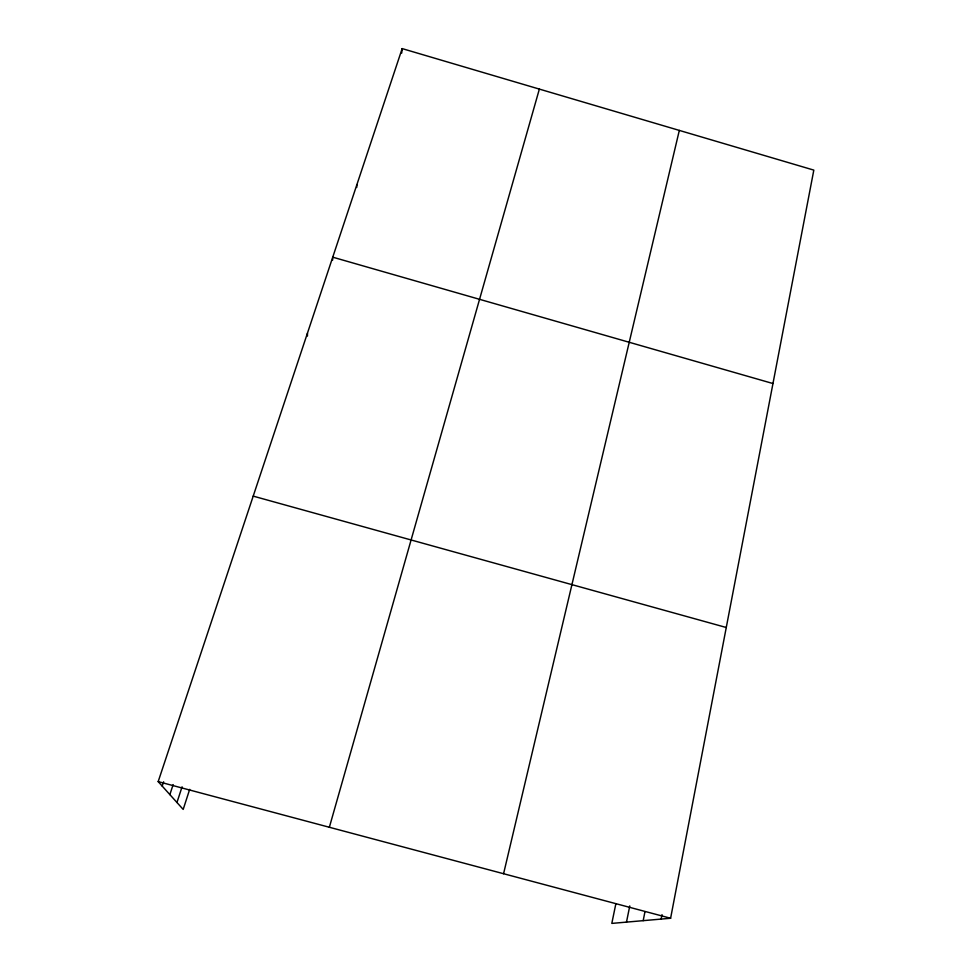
<?xml version="1.0" encoding="UTF-8"?>
<svg xmlns="http://www.w3.org/2000/svg" width="972" height="972" viewBox="0 0 972 972"><rect width="100%" height="100%" fill="white"/><g stroke="black" fill="none" stroke-linecap="round" stroke-linejoin="round"><path stroke-width="1.46" d="M332.643 260.083L332.74 257.179L772.971 383.539M356.724 187.462L356.894 184.583M401.703 53.096L402.165 48.6L813.819 170.112L670.607 918.261L611.813 923.4L615.774 904.167M661.154 919.087L662.017 914.64M643.185 920.666L644.934 911.809M626.49 922.112L629.771 905.916M503.581 873.719L679.319 130.406M329.362 827.269L539.363 89.096M189.686 789.349L183.186 809.421L158.181 781.622L402.165 48.6M176.953 802.495L182.08 786.798M169.857 794.61L173.15 784.598M162.215 786.105L163.636 781.792M158.181 781.622L670.607 918.261M253.206 496.121L726.266 627.499M307.456 333.141L307.456 336.057"/></g></svg>
